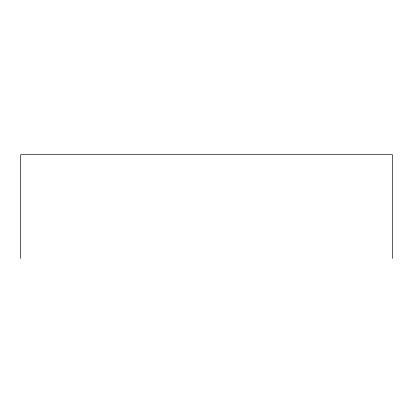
<?xml version="1.0" encoding="UTF-8"?>
<svg xmlns="http://www.w3.org/2000/svg" width="413" height="413" viewBox="0 0 413 413"><rect width="100%" height="100%" fill="white"/><g stroke="black" fill="none" stroke-linecap="round" stroke-linejoin="round"><path stroke-width="0.62" d="M392.35 258.352L392.35 154.648L20.65 154.648L20.65 258.352"/></g></svg>
